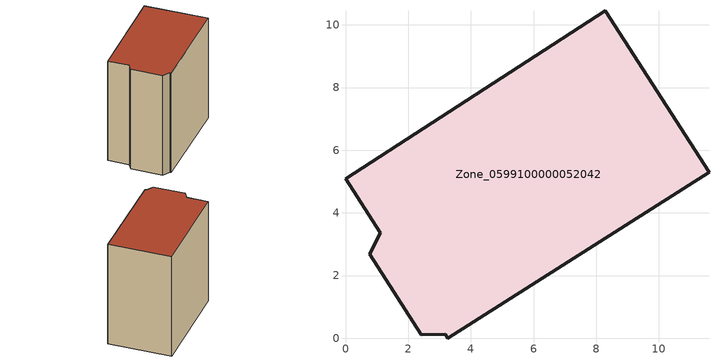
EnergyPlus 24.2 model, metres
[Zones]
Zone_0599100000052042
 floor ground (C_G): 0.78,2.68 1.11,3.36 0,5.09 8.29,10.45 11.6,5.29 3.27,0 3.19,0.12 2.42,0.11 z0
 wall outside (C_F): 1.11,3.36 0.78,2.68 2.42,0.11 3.19,0.12 3.27,0 11.6,5.29 8.29,10.45 0,5.09 1.11,3.36 z0:10.55
 roof outside (C_R): 8.29,10.45 0,5.09 1.11,3.36 0.78,2.68 2.42,0.11 3.19,0.12 3.27,0 11.6,5.29 z10.55
[BUILDING]
Pand.0599100000052042: North Axis=0; Terrain=City; Loads Convergence Tolerance Value=0.04; Temperature Convergence Tolerance Value=0.4; Solar Distribution=FullExterior; Maximum Number of Warmup Days=25; Minimum Number of Warmup Days=1
[Site:Location]
Rotterdam.The.Hague.AP_ZH_NLD Design_Conditions: Latitude=51.96; Longitude=4.45; Time Zone=1; Elevation=-4.5
[SITE:GROUNDTEMPERATURE:BUILDINGSURFACE]
18, 18, 18, 18, 18, 18, 18, 18, 18, 18, 18, 18
[MATERIAL] Thermal Absorptance=0.9; Solar Absorptance=0.7; Visible Absorptance=0.7
Name | Roughness | Thickness | Conductivity | Density | Specific Heat
G.TI.1946 | MediumSmooth | 0.15 | 1 | 540 | 1210
F.TI.1946 | Rough | 0.3 | 0.857143 | 1920 | 840
R.TI.1946 | MediumRough | 0.2 | 0.1 | 1500 | 1000
[CONSTRUCTION]
C_G: G.TI.1946
C_F: F.TI.1946
C_R: R.TI.1946
[ZONE]
Zone_0599100000052042: Type=1; Multiplier=1; Ceiling Height=Autocalculate; Volume=Autocalculate; Floor Area=autocalculate; Part of Total Floor Area=Yes
[ZONEINFILTRATION:DESIGNFLOWRATE]
Infil_Zone_0599100000052042: Zone or ZoneList or Space or SpaceList=Zone_0599100000052042; Schedule=AlwaysOn; Design Flow Rate Calculation Method=Flow/Area; Flow Rate per Floor Area=0.003; Constant Term Coefficient=1; Temperature Term Coefficient=0; Velocity Term Coefficient=0; Velocity Squared Term Coefficient=0
[HVACTEMPLATE:ZONE:IDEALLOADSAIRSYSTEM]
Zone_0599100000052042: Maximum Heating Supply Air Temperature=50; Minimum Cooling Supply Air Temperature=13; Maximum Heating Supply Air Humidity Ratio=0.0156; Minimum Cooling Supply Air Humidity Ratio=0.0077; Heating Limit=NoLimit; Cooling Limit=NoLimit; Dehumidification Control Type=ConstantSensibleHeatRatio; Cooling Sensible Heat Ratio=0.7; Dehumidification Setpoint=60; Humidification Control Type=None; Humidification Setpoint=30; Outdoor Air Method=None; Outdoor Air Flow Rate per Person=0.00944; Outdoor Air Flow Rate per Zone Floor Area=0; Outdoor Air Flow Rate per Zone=0; Demand Controlled Ventilation Type=None; Outdoor Air Economizer Type=NoEconomizer; Heat Recovery Type=None; Sensible Heat Recovery Effectiveness=0.7; Latent Heat Recovery Effectiveness=0.65
[ZONECONTROL:THERMOSTAT]
ThermostatControl_Zone_0599100000052042: Zone or ZoneList=Zone_0599100000052042; Control Type Schedule=DualSetpointControlType; Control 1=Thermostat_Zone_0599100000052042; Temperature Difference Between Cutout And Setpoint=0
[THERMOSTATSETPOINT:DUALSETPOINT]
Thermostat_Zone_0599100000052042: Heating Setpoint Temperature Schedule=HeatingSetpoint_Zone_0599100000052042; Cooling Setpoint Temperature Schedule=CoolingSetpoint_Zone_0599100000052042
[SCHEDULE:COMPACT]
HeatingSetpoint_Zone_0599100000052042: Through: 12/31, For: AllDays, Until: 24:00, 21
CoolingSetpoint_Zone_0599100000052042: Through: 12/31, For: AllDays, Until: 24:00, 24
DualSetpointControlType: Through: 12/31, For: AllDays, Until: 24:00, 4
AlwaysOn: Through: 12/31, For: AllDays, Until: 24:00, 1
